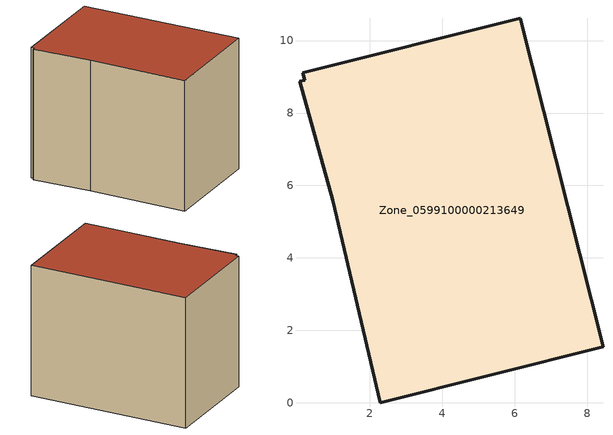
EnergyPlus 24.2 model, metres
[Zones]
Zone_0599100000213649
 floor ground (C_G): 0.2,8.91 0.15,9.11 6.16,10.61 8.44,1.54 2.28,0 0.97,5.59 0.06,8.87 z0
 wall outside (C_F): 2.28,0 8.44,1.54 6.16,10.61 0.15,9.11 0.2,8.91 0.06,8.87 0.97,5.59 2.28,0 z0:7.66
 roof outside (C_R): 0.15,9.11 0.2,8.91 0.06,8.87 0.97,5.59 2.28,0 8.44,1.54 6.16,10.61 z7.66
[BUILDING]
Pand.0599100000213649: North Axis=0; Terrain=City; Loads Convergence Tolerance Value=0.04; Temperature Convergence Tolerance Value=0.4; Solar Distribution=FullExterior; Maximum Number of Warmup Days=25; Minimum Number of Warmup Days=1
[Site:Location]
Rotterdam.The.Hague.AP_ZH_NLD Design_Conditions: Latitude=51.96; Longitude=4.45; Time Zone=1; Elevation=-4.5
[SITE:GROUNDTEMPERATURE:BUILDINGSURFACE]
18, 18, 18, 18, 18, 18, 18, 18, 18, 18, 18, 18
[MATERIAL] Thermal Absorptance=0.9; Solar Absorptance=0.7; Visible Absorptance=0.7
Name | Roughness | Thickness | Conductivity | Density | Specific Heat
G.TC.1965-1974 | MediumSmooth | 0.15 | 0.882353 | 540 | 1210
F.TC.1965-1974 | Rough | 0.3 | 0.697674 | 1920 | 840
R.TC.1965-1974 | MediumRough | 0.2 | 0.232558 | 1500 | 1000
[CONSTRUCTION]
C_G: G.TC.1965-1974
C_F: F.TC.1965-1974
C_R: R.TC.1965-1974
[ZONE]
Zone_0599100000213649: Type=1; Multiplier=1; Ceiling Height=Autocalculate; Volume=Autocalculate; Floor Area=autocalculate; Part of Total Floor Area=Yes
[ZONEINFILTRATION:DESIGNFLOWRATE]
Infil_Zone_0599100000213649: Zone or ZoneList or Space or SpaceList=Zone_0599100000213649; Schedule=AlwaysOn; Design Flow Rate Calculation Method=Flow/Area; Flow Rate per Floor Area=0.003; Constant Term Coefficient=1; Temperature Term Coefficient=0; Velocity Term Coefficient=0; Velocity Squared Term Coefficient=0
[HVACTEMPLATE:ZONE:IDEALLOADSAIRSYSTEM]
Zone_0599100000213649: Maximum Heating Supply Air Temperature=50; Minimum Cooling Supply Air Temperature=13; Maximum Heating Supply Air Humidity Ratio=0.0156; Minimum Cooling Supply Air Humidity Ratio=0.0077; Heating Limit=NoLimit; Cooling Limit=NoLimit; Dehumidification Control Type=ConstantSensibleHeatRatio; Cooling Sensible Heat Ratio=0.7; Dehumidification Setpoint=60; Humidification Control Type=None; Humidification Setpoint=30; Outdoor Air Method=None; Outdoor Air Flow Rate per Person=0.00944; Outdoor Air Flow Rate per Zone Floor Area=0; Outdoor Air Flow Rate per Zone=0; Demand Controlled Ventilation Type=None; Outdoor Air Economizer Type=NoEconomizer; Heat Recovery Type=None; Sensible Heat Recovery Effectiveness=0.7; Latent Heat Recovery Effectiveness=0.65
[ZONECONTROL:THERMOSTAT]
ThermostatControl_Zone_0599100000213649: Zone or ZoneList=Zone_0599100000213649; Control Type Schedule=DualSetpointControlType; Control 1=Thermostat_Zone_0599100000213649; Temperature Difference Between Cutout And Setpoint=0
[THERMOSTATSETPOINT:DUALSETPOINT]
Thermostat_Zone_0599100000213649: Heating Setpoint Temperature Schedule=HeatingSetpoint_Zone_0599100000213649; Cooling Setpoint Temperature Schedule=CoolingSetpoint_Zone_0599100000213649
[SCHEDULE:COMPACT]
HeatingSetpoint_Zone_0599100000213649: Through: 12/31, For: AllDays, Until: 24:00, 21
CoolingSetpoint_Zone_0599100000213649: Through: 12/31, For: AllDays, Until: 24:00, 24
DualSetpointControlType: Through: 12/31, For: AllDays, Until: 24:00, 4
AlwaysOn: Through: 12/31, For: AllDays, Until: 24:00, 1
